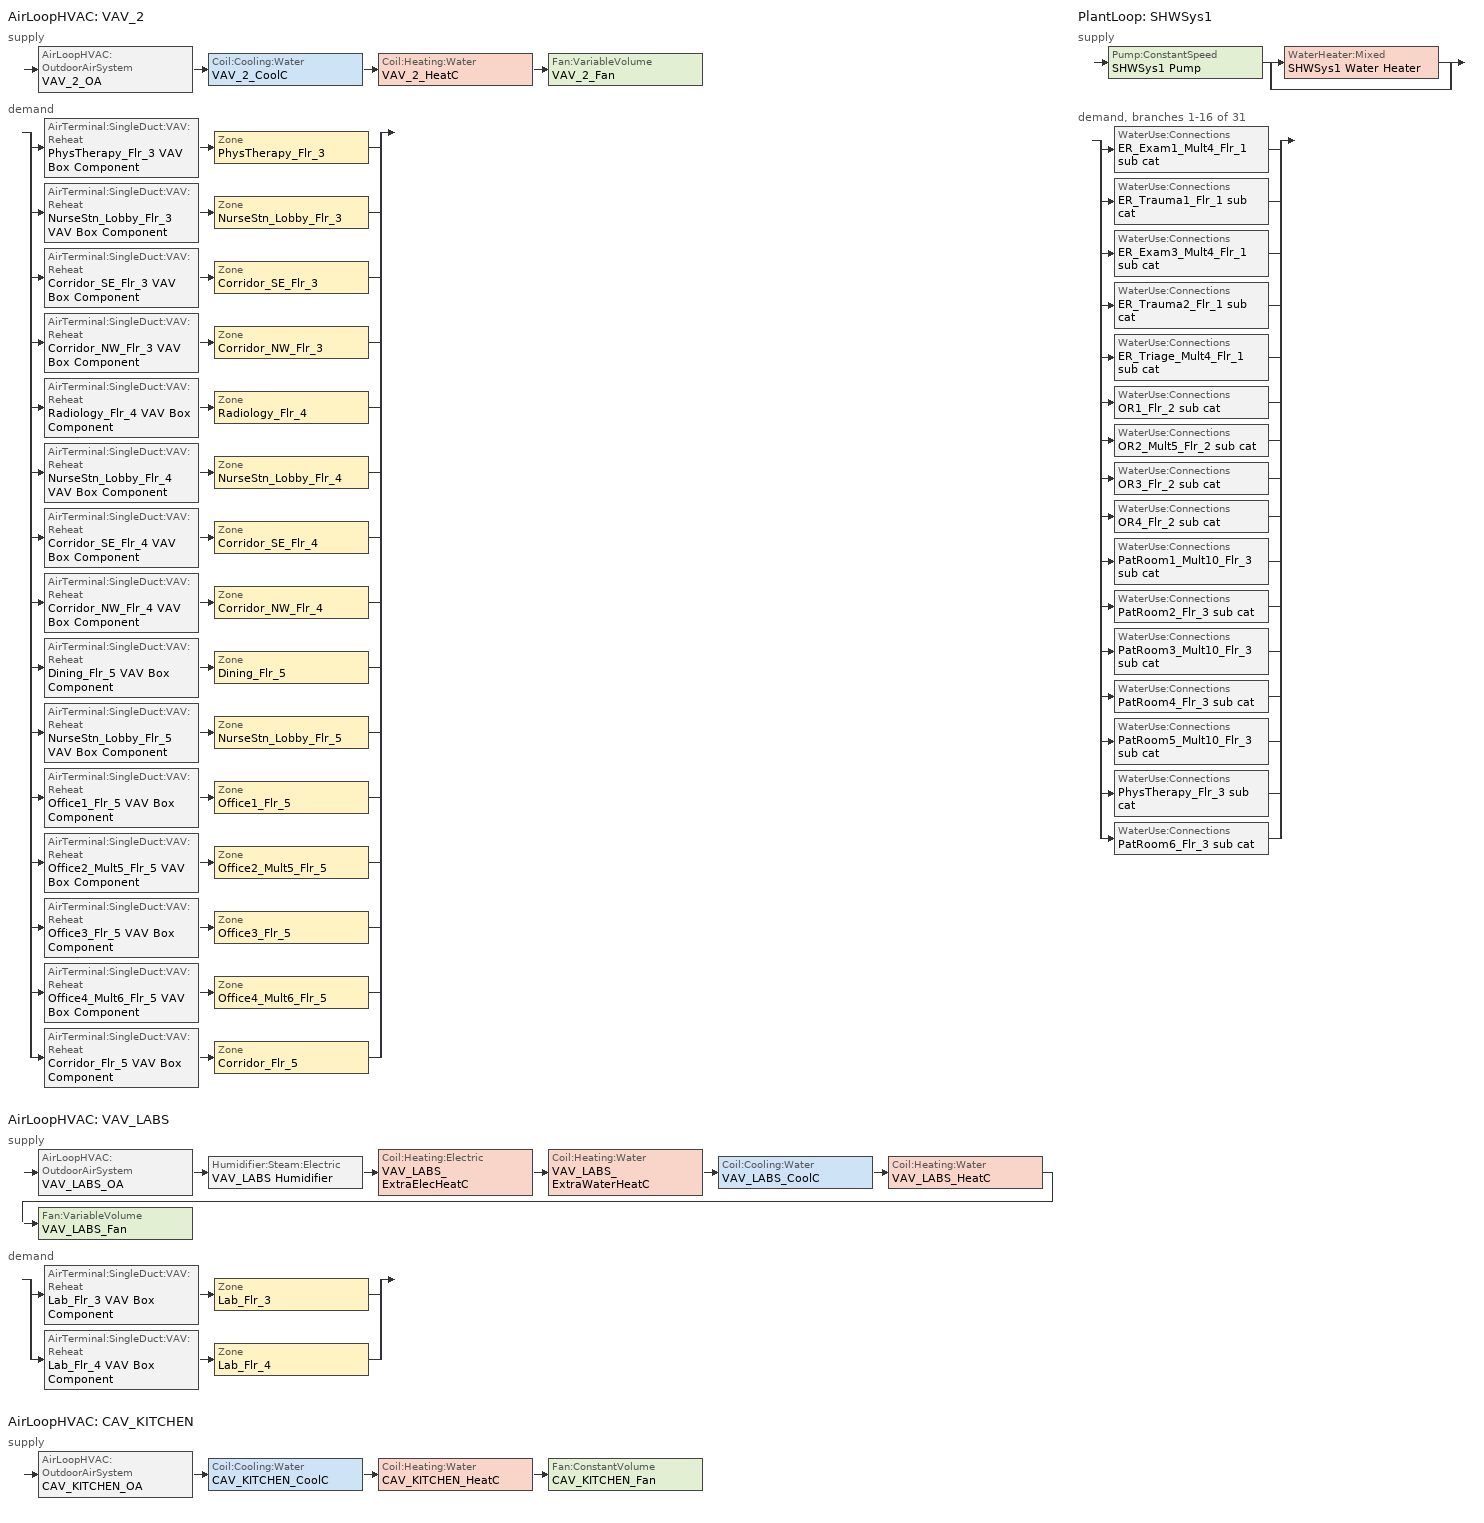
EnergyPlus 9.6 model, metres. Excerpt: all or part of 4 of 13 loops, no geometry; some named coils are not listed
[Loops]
AirLoopHVAC 'VAV_2'
 supply: AirLoopHVAC:OutdoorAirSystem 'VAV_2_OA' > Coil:Cooling:Water 'VAV_2_CoolC' > Coil:Heating:Water 'VAV_2_HeatC' > Fan:VariableVolume 'VAV_2_Fan'
 demand: split
  | AirTerminal:SingleDuct:VAV:Reheat 'PhysTherapy_Flr_3 VAV Box Component' > Zone 'PhysTherapy_Flr_3'
  | AirTerminal:SingleDuct:VAV:Reheat 'NurseStn_Lobby_Flr_3 VAV Box Component' > Zone 'NurseStn_Lobby_Flr_3'
  | AirTerminal:SingleDuct:VAV:Reheat 'Corridor_SE_Flr_3 VAV Box Component' > Zone 'Corridor_SE_Flr_3'
  | AirTerminal:SingleDuct:VAV:Reheat 'Corridor_NW_Flr_3 VAV Box Component' > Zone 'Corridor_NW_Flr_3'
  | AirTerminal:SingleDuct:VAV:Reheat 'Radiology_Flr_4 VAV Box Component' > Zone 'Radiology_Flr_4'
  | AirTerminal:SingleDuct:VAV:Reheat 'NurseStn_Lobby_Flr_4 VAV Box Component' > Zone 'NurseStn_Lobby_Flr_4'
  | AirTerminal:SingleDuct:VAV:Reheat 'Corridor_SE_Flr_4 VAV Box Component' > Zone 'Corridor_SE_Flr_4'
  | AirTerminal:SingleDuct:VAV:Reheat 'Corridor_NW_Flr_4 VAV Box Component' > Zone 'Corridor_NW_Flr_4'
  | AirTerminal:SingleDuct:VAV:Reheat 'Dining_Flr_5 VAV Box Component' > Zone 'Dining_Flr_5'
  | AirTerminal:SingleDuct:VAV:Reheat 'NurseStn_Lobby_Flr_5 VAV Box Component' > Zone 'NurseStn_Lobby_Flr_5'
  | AirTerminal:SingleDuct:VAV:Reheat 'Office1_Flr_5 VAV Box Component' > Zone 'Office1_Flr_5'
  | AirTerminal:SingleDuct:VAV:Reheat 'Office2_Mult5_Flr_5 VAV Box Component' > Zone 'Office2_Mult5_Flr_5'
  | AirTerminal:SingleDuct:VAV:Reheat 'Office3_Flr_5 VAV Box Component' > Zone 'Office3_Flr_5'
  | AirTerminal:SingleDuct:VAV:Reheat 'Office4_Mult6_Flr_5 VAV Box Component' > Zone 'Office4_Mult6_Flr_5'
  | AirTerminal:SingleDuct:VAV:Reheat 'Corridor_Flr_5 VAV Box Component' > Zone 'Corridor_Flr_5'
AirLoopHVAC 'VAV_LABS'
 supply: AirLoopHVAC:OutdoorAirSystem 'VAV_LABS_OA' > Humidifier:Steam:Electric 'VAV_LABS Humidifier' > Coil:Heating:Electric 'VAV_LABS_ExtraElecHeatC' > Coil:Heating:Water 'VAV_LABS_ExtraWaterHeatC' > Coil:Cooling:Water 'VAV_LABS_CoolC' > Coil:Heating:Water 'VAV_LABS_HeatC' > Fan:VariableVolume 'VAV_LABS_Fan'
 demand: split
  | AirTerminal:SingleDuct:VAV:Reheat 'Lab_Flr_3 VAV Box Component' > Zone 'Lab_Flr_3'
  | AirTerminal:SingleDuct:VAV:Reheat 'Lab_Flr_4 VAV Box Component' > Zone 'Lab_Flr_4'
AirLoopHVAC 'CAV_KITCHEN'
 supply: AirLoopHVAC:OutdoorAirSystem 'CAV_KITCHEN_OA' > Coil:Cooling:Water 'CAV_KITCHEN_CoolC' > Coil:Heating:Water 'CAV_KITCHEN_HeatC' > Fan:ConstantVolume 'CAV_KITCHEN_Fan'
PlantLoop 'SHWSys1'
 supply: Pump:ConstantSpeed 'SHWSys1 Pump' > split
  | WaterHeater:Mixed 'SHWSys1 Water Heater'
  | bypass
 demand, branches 1-16 of 31: split
  | WaterUse:Connections 'ER_Exam1_Mult4_Flr_1 sub cat'
  | WaterUse:Connections 'ER_Trauma1_Flr_1 sub cat'
  | WaterUse:Connections 'ER_Exam3_Mult4_Flr_1 sub cat'
  | WaterUse:Connections 'ER_Trauma2_Flr_1 sub cat'
  | WaterUse:Connections 'ER_Triage_Mult4_Flr_1 sub cat'
  | WaterUse:Connections 'OR1_Flr_2 sub cat'
  | WaterUse:Connections 'OR2_Mult5_Flr_2 sub cat'
  | WaterUse:Connections 'OR3_Flr_2 sub cat'
  | WaterUse:Connections 'OR4_Flr_2 sub cat'
  | WaterUse:Connections 'PatRoom1_Mult10_Flr_3 sub cat'
  | WaterUse:Connections 'PatRoom2_Flr_3 sub cat'
  | WaterUse:Connections 'PatRoom3_Mult10_Flr_3 sub cat'
  | WaterUse:Connections 'PatRoom4_Flr_3 sub cat'
  | WaterUse:Connections 'PatRoom5_Mult10_Flr_3 sub cat'
  | WaterUse:Connections 'PhysTherapy_Flr_3 sub cat'
  | WaterUse:Connections 'PatRoom6_Flr_3 sub cat'
[Sizing:Zone] Zone Cooling Design Supply Air Temperature Input Method=SupplyAirTemperature; Zone Cooling Design Supply Air Temperature {C}=12.8; Zone Heating Design Supply Air Temperature Input Method=SupplyAirTemperature; Zone Heating Design Supply Air Temperature {C}=40; Zone Cooling Design Supply Air Humidity Ratio {kgWater/kgDryAir}=0.007; Zone Heating Design Supply Air Humidity Ratio {kgWater/kgDryAir}=0.008; Cooling Design Air Flow Method=DesignDay; Cooling Design Air Flow Rate {m3/s}=0; Cooling Minimum Air Flow {m3/s}=0; Cooling Minimum Air Flow Fraction=0; Heating Design Air Flow Method=DesignDay; Heating Design Air Flow Rate {m3/s}=0; Account for Dedicated Outdoor Air System=No; Dedicated Outdoor Air System Control Strategy=NeutralSupplyAir; Dedicated Outdoor Air Low Setpoint Temperature for Design {C}=autosize; Dedicated Outdoor Air High Setpoint Temperature for Design {C}=autosize
Name | Design Specification Outdoor Air Object | Design Specification Zone Air Distribution Object
PhysTherapy_Flr_3 | SZ DSOA PhysTherapy_Flr_3 | VAV_Zone_AirDistribution
NurseStn_Lobby_Flr_3 | SZ DSOA NurseStn_Lobby_Flr_3 | VAV_Zone_AirDistribution
Lab_Flr_3 | SZ DSOA Lab_Flr_3
Corridor_SE_Flr_3 | SZ DSOA Corridor_SE_Flr_3 | VAV_Zone_AirDistribution
Corridor_NW_Flr_3 | SZ DSOA Corridor_NW_Flr_3 | VAV_Zone_AirDistribution
Radiology_Flr_4 | SZ DSOA Radiology_Flr_4 | VAV_Zone_AirDistribution
NurseStn_Lobby_Flr_4 | SZ DSOA NurseStn_Lobby_Flr_4 | VAV_Zone_AirDistribution
Lab_Flr_4 | SZ DSOA Lab_Flr_4
Corridor_SE_Flr_4 | SZ DSOA Corridor_SE_Flr_4 | VAV_Zone_AirDistribution
Corridor_NW_Flr_4 | SZ DSOA Corridor_NW_Flr_4 | VAV_Zone_AirDistribution
Dining_Flr_5 | SZ DSOA Dining_Flr_5 | VAV_Zone_AirDistribution
NurseStn_Lobby_Flr_5 | SZ DSOA NurseStn_Lobby_Flr_5 | VAV_Zone_AirDistribution
Office1_Flr_5 | SZ DSOA Office1_Flr_5 | VAV_Zone_AirDistribution
Office2_Mult5_Flr_5 | SZ DSOA Office2_Mult5_Flr_5 | VAV_Zone_AirDistribution
Office3_Flr_5 | SZ DSOA Office3_Flr_5 | VAV_Zone_AirDistribution
Office4_Mult6_Flr_5 | SZ DSOA Office4_Mult6_Flr_5 | VAV_Zone_AirDistribution
Corridor_Flr_5 | SZ DSOA Corridor_Flr_5 | VAV_Zone_AirDistribution
[DesignSpecification:OutdoorAir]
Name | Outdoor Air Method | Outdoor Air Flow per Zone Floor Area {m3/s-m2} | Outdoor Air Flow per Zone {m3/s} | Outdoor Air Flow per Person {m3/s-person}
SZ DSOA PhysTherapy_Flr_3; SZ DSOA Radiology_Flr_4 | Flow/Area | 0.000380976 | 0
SZ DSOA NurseStn_Lobby_Flr_3; SZ DSOA NurseStn_Lobby_Flr_4; SZ DSOA NurseStn_Lobby_Flr_5 | Flow/Area | 0.000338645 | 0
SZ DSOA Lab_Flr_3; SZ DSOA Lab_Flr_4 | Flow/Area | 0.00116833 | 0
SZ DSOA Corridor_SE_Flr_3; SZ DSOA Corridor_NW_Flr_3; SZ DSOA Corridor_SE_Flr_4; SZ DSOA Corridor_NW_Flr_4; SZ DSOA Corridor_Flr_5 | Flow/Area | 0.000304781 | 0
SZ DSOA Dining_Flr_5 | Flow/Area | 0.00129532 | 0
SZ DSOA Office1_Flr_5; SZ DSOA Office2_Mult5_Flr_5; SZ DSOA Office3_Flr_5; SZ DSOA Office4_Mult6_Flr_5 | Flow/Area | 0.00048257 | 0
CM DSOA Phystherapy_Flr_3; CM DSOA Radiology_Flr_4 | Sum | 0.000380976 |  | 1e-08
CM DSOA Nursestn_Lobby_Flr_3; CM DSOA Nursestn_Lobby_Flr_4; CM DSOA Nursestn_Lobby_Flr_5 | Sum | 0.000338645 |  | 1e-08
CM DSOA Corridor_Se_Flr_3; CM DSOA Corridor_Nw_Flr_3; CM DSOA Corridor_Se_Flr_4; CM DSOA Corridor_Nw_Flr_4; CM DSOA Corridor_Flr_5 | Sum | 0.000304781 |  | 1e-08
CM DSOA Dining_Flr_5 | Sum | 0.00129532 |  | 1e-08
CM DSOA Office1_Flr_5; CM DSOA Office2_Mult5_Flr_5; CM DSOA Office3_Flr_5; CM DSOA Office4_Mult6_Flr_5 | Sum | 0.00048257 |  | 1e-08
[DesignSpecification:ZoneAirDistribution] Zone Air Distribution Effectiveness in Cooling Mode=1; Zone Air Distribution Effectiveness in Heating Mode=1
Name | Minimum Zone Ventilation Efficiency
VAV_Zone_AirDistribution | 0.6
CM DSZAD Phystherapy_Flr_3; CM DSZAD Nursestn_Lobby_Flr_3; CM DSZAD Corridor_Se_Flr_3; CM DSZAD Corridor_Nw_Flr_3; CM DSZAD Radiology_Flr_4; CM DSZAD Nursestn_Lobby_Flr_4; CM DSZAD Corridor_Se_Flr_4; CM DSZAD Corridor_Nw_Flr_4; CM DSZAD Dining_Flr_5; CM DSZAD Nursestn_Lobby_Flr_5; CM DSZAD Office1_Flr_5; CM DSZAD Office2_Mult5_Flr_5; CM DSZAD Office3_Flr_5; CM DSZAD Office4_Mult6_Flr_5; CM DSZAD Corridor_Flr_5
[Sizing:System] Type of Load to Size On=Sensible; Preheat Design Temperature {C}=7; Preheat Design Humidity Ratio {kgWater/kgDryAir}=0.008; Precool Design Temperature {C}=12.8; Precool Design Humidity Ratio {kgWater/kgDryAir}=0.008; Central Cooling Design Supply Air Temperature {C}=12.8; Central Heating Design Supply Air Temperature {C}=12.8; 100% Outdoor Air in Cooling=No; 100% Outdoor Air in Heating=No; Central Cooling Design Supply Air Humidity Ratio {kgWater/kgDryAir}=0.007; Central Heating Design Supply Air Humidity Ratio {kgWater/kgDryAir}=0.008; Cooling Supply Air Flow Rate Method=DesignDay; Cooling Supply Air Flow Rate {m3/s}=0; Heating Supply Air Flow Rate Method=DesignDay; Heating Supply Air Flow Rate {m3/s}=0; System Outdoor Air Method=ZoneSum
Name | Design Outdoor Air Flow Rate {m3/s} | Central Heating Maximum System Air Flow Ratio | Type of Zone Sum to Use
VAV_2 | 5.59925 | 0.3 | Coincident
VAV_LABS; CAV_KITCHEN | AUTOSIZE | 1 | NonCoincident
[Sizing:Plant]
SHWSys1: Loop Type=Heating; Design Loop Exit Temperature {C}=60; Loop Design Temperature Difference {deltaC}=5
[PlantLoop]
SHWSys1: Fluid Type=WATER; Plant Equipment Operation Scheme=SHWSys1 Loop Operation Scheme List; Maximum Loop Temperature {C}=60; Minimum Loop Temperature {C}=10; Maximum Loop Flow Rate {m3/s}=AUTOSIZE; Minimum Loop Flow Rate {m3/s}=0; Plant Loop Volume {m3}=AUTOSIZE; Load Distribution Scheme=Optimal
[PlantEquipmentOperationSchemes]
SHWSys1 Loop Operation Scheme List: Control Scheme 1=SHWSys1 Operation Scheme; Control Scheme 1 Schedule=PlantOnSched
[PlantEquipmentOperation:HeatingLoad]
SHWSys1 Operation Scheme: Load Range 1 Lower Limit {W}=0; Load Range 1 Upper Limit {W}=1000000000000000; Range 1 Equipment List=SHWSys1 Equipment List
[PlantEquipmentList]
SHWSys1 Equipment List: SHWSys1 Water Heater
[AirLoopHVAC] Design Supply Air Flow Rate {m3/s}=AUTOSIZE
VAV_2; VAV_LABS; CAV_KITCHEN
[SetpointManager:Scheduled]
SHWSys1 Loop Setpoint Manager: Control Variable=Temperature; Schedule=SHWSys1-Loop-Temp-Schedule; Setpoint Node or NodeList=SHWSys1 Supply Outlet Node
[SetpointManager:SingleZone:Heating]
CAV_KITCHEN SAT setpoint - Htg: Control Variable=Temperature; Minimum Supply Air Temperature {C}=12.8; Maximum Supply Air Temperature {C}=40; Control Zone=Kitchen_Flr_5; Setpoint Node or NodeList=Kitchen_Flr_5 Inlet Nodes
[SetpointManager:MixedAir] Control Variable=Temperature
Name | Setpoint Node or NodeList
CAV_KITCHEN SAT setpoint - Coil Htg | CAV_KITCHEN_HeatC-CAV_KITCHEN_FanNode
CAV_KITCHEN SAT setpoint - Coil Clg | CAV_KITCHEN_CoolC-CAV_KITCHEN_HeatCNode
VAV_LABS_ExtraElecHeatC Air Temp Manager | VAV_LABS ExtraElecHeatC-VAV_LABS_ExtraWaterHeatCNode
VAV_LABS_ExtraWaterHeatC Air Temp Manager | VAV_LABS ExtraWaterHeatC-VAV_LABS_CoolCNode
VAV_2_CoolC SAT Manager | VAV_2_CoolC-VAV_2_HeatCNode
VAV_2_HeatC SAT Manager | VAV_2_HeatC-VAV_2_FanNode
VAV_2_OAMixed Air Temp Manager | VAV_2_OA-VAV_2_CoolCNode
VAV_LABS_CoolC SAT Manager | VAV_LABS_CoolC-VAV_LABS_HeatCNode
VAV_LABS_OAMixed Air Temp Manager | VAV_LABS_OA-VAV_LABS HumidifierNode
CAV_KITCHEN_OAMixed Air Temp Manager | CAV_KITCHEN_OA-CAV_KITCHEN_CoolCNode
[SetpointManager:SingleZone:Cooling]
CAV_KITCHEN SAT setpoint - Clg: Control Variable=Temperature; Minimum Supply Air Temperature {C}=12.8; Maximum Supply Air Temperature {C}=40; Control Zone=Kitchen_Flr_5; Setpoint Node or NodeList=CAV_KITCHEN Supply Equipment Outlet Node
[SetpointManager:OutdoorAirReset]
VAV_2 Supply Air Temperature Manager: Control Variable=Temperature; Setpoint at Outdoor Low Temperature {C}=15.6; Outdoor Low Temperature {C}=10; Setpoint at Outdoor High Temperature {C}=12.8; Outdoor High Temperature {C}=21.1; Setpoint Node or NodeList=VAV_2 Supply Equipment Outlet Node
[SetpointManager:MultiZone:Humidity:Minimum]
VAV_LABS Humidifier HUMRAT setpoint: HVAC Air Loop=VAV_LABS; Setpoint Node or NodeList=VAV_LABS Humidifier-VAV_LABS_ExtraElecHeatCNode
[SetpointManager:MultiZone:Humidity:Maximum]
VAV_LABS_CoolC HUMRAT setpoint: HVAC Air Loop=VAV_LABS; Setpoint Node or NodeList=VAV_LABS_CoolC-VAV_LABS_HeatCNode
[Controller:WaterCoil] Actuator Variable=Flow; Maximum Actuated Flow {m3/s}=AUTOSIZE; Minimum Actuated Flow {m3/s}=0
Name | Control Variable | Action | Controller Convergence Tolerance {deltaC}
VAV_LABS_ExtraWaterHeatC_Controller; VAV_2_HeatC_Controller; VAV_LABS_HeatC_Controller; CAV_KITCHEN_HeatC_Controller | Temperature | Normal | 0.0001
VAV_2_CoolC_Controller; CAV_KITCHEN_CoolC_Controller | Temperature | Reverse
VAV_LABS_CoolC_Controller | TemperatureAndHumidityRatio | Reverse
[Controller:OutdoorAir] Maximum Outdoor Air Flow Rate {m3/s}=AUTOSIZE; Economizer Control Action Type=ModulateFlow; Lockout Type=LockoutWithHeating; Minimum Limit Type=FixedMinimum
Name | Minimum Outdoor Air Flow Rate {m3/s} | Economizer Control Type | Minimum Outdoor Air Schedule | Minimum Fraction of Outdoor Air Schedule | Mechanical Ventilation Controller
VAV_2_OA_Controller | 0 | DifferentialDryBulb | MinOA_Sched | BLDG_OA_FRAC_SCH | VAV_2_DCV
VAV_LABS_OA_Controller | AUTOSIZE | NoEconomizer | MinOA_Sched | VAV_LABS_OAminOAFracSchedule
CAV_KITCHEN_OA_Controller | AUTOSIZE | DifferentialDryBulb | Kitchen_Exhaust_SCH
[Zone equipment]
PhysTherapy_Flr_3: PhysTherapy_Flr_3 VAV Box Component
NurseStn_Lobby_Flr_3: NurseStn_Lobby_Flr_3 VAV Box Component
Lab_Flr_3: Lab_Flr_3 VAV Box Component
Corridor_SE_Flr_3: Corridor_SE_Flr_3 VAV Box Component
Corridor_NW_Flr_3: Corridor_NW_Flr_3 VAV Box Component
Radiology_Flr_4: Radiology_Flr_4 VAV Box Component
NurseStn_Lobby_Flr_4: NurseStn_Lobby_Flr_4 VAV Box Component
Lab_Flr_4: Lab_Flr_4 VAV Box Component
Corridor_SE_Flr_4: Corridor_SE_Flr_4 VAV Box Component
Corridor_NW_Flr_4: Corridor_NW_Flr_4 VAV Box Component
Dining_Flr_5: Dining_Flr_5 Dummy Exhaust Fan, Dining_Flr_5 VAV Box Component
NurseStn_Lobby_Flr_5: NurseStn_Lobby_Flr_5 Dummy Exhaust Fan, NurseStn_Lobby_Flr_5 VAV Box Component
Kitchen_Flr_5: Kitchen_Flr_5 Exhaust Fan, Kitchen_Flr_5 CAV Box
Office1_Flr_5: Office1_Flr_5 Dummy Exhaust Fan, Office1_Flr_5 VAV Box Component
Office2_Mult5_Flr_5: Office2_Mult5_Flr_5 Dummy Exhaust Fan, Office2_Mult5_Flr_5 VAV Box Component
Office3_Flr_5: Office3_Flr_5 Dummy Exhaust Fan, Office3_Flr_5 VAV Box Component
Office4_Mult6_Flr_5: Office4_Mult6_Flr_5 Dummy Exhaust Fan, Office4_Mult6_Flr_5 VAV Box Component
Corridor_Flr_5: Corridor_Flr_5 Dummy Exhaust Fan, Corridor_Flr_5 VAV Box Component
[AirTerminal:SingleDuct:ConstantVolume:NoReheat]
Kitchen_Flr_5 CAV Box: Availability Schedule=ALWAYS_ON; Maximum Air Flow Rate {m3/s}=AUTOSIZE
[AirTerminal:SingleDuct:VAV:Reheat] Availability Schedule=ALWAYS_ON; Maximum Air Flow Rate {m3/s}=AUTOSIZE; Zone Minimum Air Flow Input Method=Constant; Maximum Hot Water or Steam Flow Rate {m3/s}=AUTOSIZE; Minimum Hot Water or Steam Flow Rate {m3/s}=0; Convergence Tolerance=0.001; Damper Heating Action=ReverseWithLimits; Maximum Flow Fraction During Reheat=0.5; Maximum Reheat Air Temperature {C}=40
Name | Constant Minimum Air Flow Fraction | Reheat Coil
Lab_Flr_3 VAV Box Component | 1 | Lab_Flr_3 VAV Box Reheat Coil
Lab_Flr_4 VAV Box Component | 1 | Lab_Flr_4 VAV Box Reheat Coil
PhysTherapy_Flr_3 VAV Box Component | 0.271 | PhysTherapy_Flr_3 VAV Box Reheat Coil
NurseStn_Lobby_Flr_3 VAV Box Component | 0.302 | NurseStn_Lobby_Flr_3 VAV Box Reheat Coil
Corridor_SE_Flr_3 VAV Box Component | 0.483 | Corridor_SE_Flr_3 VAV Box Reheat Coil
Corridor_NW_Flr_3 VAV Box Component | 0.477 | Corridor_NW_Flr_3 VAV Box Reheat Coil
Radiology_Flr_4 VAV Box Component | 0.2 | Radiology_Flr_4 VAV Box Reheat Coil
NurseStn_Lobby_Flr_4 VAV Box Component | 0.28 | NurseStn_Lobby_Flr_4 VAV Box Reheat Coil
Corridor_SE_Flr_4 VAV Box Component | 0.432 | Corridor_SE_Flr_4 VAV Box Reheat Coil
Corridor_NW_Flr_4 VAV Box Component | 0.431 | Corridor_NW_Flr_4 VAV Box Reheat Coil
Dining_Flr_5 VAV Box Component | 0.655 | Dining_Flr_5 VAV Box Reheat Coil
NurseStn_Lobby_Flr_5 VAV Box Component | 0.222 | NurseStn_Lobby_Flr_5 VAV Box Reheat Coil
Office1_Flr_5 VAV Box Component | 0.2 | Office1_Flr_5 VAV Box Reheat Coil
Office2_Mult5_Flr_5 VAV Box Component | 0.273 | Office2_Mult5_Flr_5 VAV Box Reheat Coil
Office3_Flr_5 VAV Box Component | 0.2 | Office3_Flr_5 VAV Box Reheat Coil
Office4_Mult6_Flr_5 VAV Box Component | 0.2 | Office4_Mult6_Flr_5 VAV Box Reheat Coil
Corridor_Flr_5 VAV Box Component | 0.294 | Corridor_Flr_5 VAV Box Reheat Coil
[ZoneControl:Thermostat] Control Type Schedule=Dual Zone Control Type Sched
Name | Zone or ZoneList | Control 1
PhysTherapy_Flr_3 Thermostat | PhysTherapy_Flr_3 | PhysTherapy_Flr_3 DualSPSched
NurseStn_Lobby_Flr_3 Thermostat | NurseStn_Lobby_Flr_3 | NurseStn_Lobby_Flr_3 DualSPSched
Lab_Flr_3 Thermostat | Lab_Flr_3 | Lab_Flr_3 DualSPSched
Corridor_SE_Flr_3 Thermostat | Corridor_SE_Flr_3 | Corridor_SE_Flr_3 DualSPSched
Corridor_NW_Flr_3 Thermostat | Corridor_NW_Flr_3 | Corridor_NW_Flr_3 DualSPSched
Radiology_Flr_4 Thermostat | Radiology_Flr_4 | Radiology_Flr_4 DualSPSched
NurseStn_Lobby_Flr_4 Thermostat | NurseStn_Lobby_Flr_4 | NurseStn_Lobby_Flr_4 DualSPSched
Lab_Flr_4 Thermostat | Lab_Flr_4 | Lab_Flr_4 DualSPSched
Corridor_SE_Flr_4 Thermostat | Corridor_SE_Flr_4 | Corridor_SE_Flr_4 DualSPSched
Corridor_NW_Flr_4 Thermostat | Corridor_NW_Flr_4 | Corridor_NW_Flr_4 DualSPSched
Dining_Flr_5 Thermostat | Dining_Flr_5 | Dining_Flr_5 DualSPSched
NurseStn_Lobby_Flr_5 Thermostat | NurseStn_Lobby_Flr_5 | NurseStn_Lobby_Flr_5 DualSPSched
Office1_Flr_5 Thermostat | Office1_Flr_5 | Office1_Flr_5 DualSPSched
Office2_Mult5_Flr_5 Thermostat | Office2_Mult5_Flr_5 | Office2_Mult5_Flr_5 DualSPSched
Office3_Flr_5 Thermostat | Office3_Flr_5 | Office3_Flr_5 DualSPSched
Office4_Mult6_Flr_5 Thermostat | Office4_Mult6_Flr_5 | Office4_Mult6_Flr_5 DualSPSched
Corridor_Flr_5 Thermostat | Corridor_Flr_5 | Corridor_Flr_5 DualSPSched
[ThermostatSetpoint:DualSetpoint] Heating Setpoint Temperature Schedule=HtgSetP_Sch; Cooling Setpoint Temperature Schedule=ClgSetP_Sch
PhysTherapy_Flr_3 DualSPSched; NurseStn_Lobby_Flr_3 DualSPSched; Lab_Flr_3 DualSPSched; Corridor_SE_Flr_3 DualSPSched; Corridor_NW_Flr_3 DualSPSched; Radiology_Flr_4 DualSPSched; NurseStn_Lobby_Flr_4 DualSPSched; Lab_Flr_4 DualSPSched; Corridor_SE_Flr_4 DualSPSched; Corridor_NW_Flr_4 DualSPSched; Dining_Flr_5 DualSPSched; NurseStn_Lobby_Flr_5 DualSPSched; Office1_Flr_5 DualSPSched; Office2_Mult5_Flr_5 DualSPSched; Office3_Flr_5 DualSPSched; Office4_Mult6_Flr_5 DualSPSched; Corridor_Flr_5 DualSPSched
[WaterHeater:Mixed]
SHWSys1 Water Heater: Tank Volume {m3}=2.271247; Setpoint Temperature Schedule=SHWSys1 Water Heater Setpoint Temperature Schedule; Deadband Temperature Difference {deltaC}=2; Maximum Temperature Limit {C}=82.2222; Heater Control Type=Cycle; Heater Maximum Capacity {W}=175843; Heater Fuel Type=NATURALGAS; Heater Thermal Efficiency=0.802765; Off Cycle Parasitic Fuel Consumption Rate {W}=17147.66; Off Cycle Parasitic Fuel Type=NATURALGAS; Off Cycle Parasitic Heat Fraction to Tank=0.8; On Cycle Parasitic Fuel Consumption Rate {W}=17147.66; On Cycle Parasitic Fuel Type=NATURALGAS; Ambient Temperature Indicator=zone; Ambient Temperature Zone=BASEMENT; Off Cycle Loss Coefficient to Ambient Temperature {W/K}=15.601; On Cycle Loss Coefficient to Ambient Temperature {W/K}=15.601; Use Side Effectiveness=1; Source Side Effectiveness=1; Use Side Design Flow Rate {m3/s}=AUTOSIZE; Source Side Design Flow Rate {m3/s}=AUTOSIZE; Indirect Water Heating Recovery Time {hr}=1.5
[Pump:ConstantSpeed]
SHWSys1 Pump: Design Flow Rate {m3/s}=autosize; Design Pump Head {Pa}=29891; Design Power Consumption {W}=AUTOSIZE; Motor Efficiency=0.3; Fraction of Motor Inefficiencies to Fluid Stream=0; Pump Control Type=Intermittent
[Coil:Cooling:Water] Availability Schedule=ALWAYS_ON; Design Water Flow Rate {m3/s}=AUTOSIZE; Design Air Flow Rate {m3/s}=AUTOSIZE; Design Inlet Water Temperature {C}=AUTOSIZE; Design Inlet Air Temperature {C}=AUTOSIZE; Design Outlet Air Temperature {C}=AUTOSIZE; Design Inlet Air Humidity Ratio {kgWater/kgDryAir}=AUTOSIZE; Design Outlet Air Humidity Ratio {kgWater/kgDryAir}=AUTOSIZE; Type of Analysis=SimpleAnalysis; Heat Exchanger Configuration=CrossFlow
VAV_2_CoolC; VAV_LABS_CoolC; CAV_KITCHEN_CoolC
[Coil:Heating:Water] Rated Inlet Water Temperature {C}=82; Rated Outlet Water Temperature {C}=71
Name | Availability Schedule | Performance Input Method | Rated Capacity {W} | Rated Inlet Air Temperature {C} | Rated Outlet Air Temperature {C} | Rated Ratio for Air and Water Convection | U-Factor Times Area Value {W/K} | Maximum Water Flow Rate {m3/s}
VAV_LABS_ExtraWaterHeatC | LABS_ExtraWaterHeatC_Sch | NominalCapacity | autosize | 16.6 | 32.2 | 0.5
VAV_2_HeatC; VAV_LABS_HeatC; CAV_KITCHEN_HeatC | ALWAYS_ON | UFactorTimesAreaAndDesignWaterFlowRate | AUTOSIZE | 12.8 | 40 |  | AUTOSIZE | AUTOSIZE
[Coil:Heating:Electric]
VAV_LABS_ExtraElecHeatC: Availability Schedule=LABS_ExtraElecHeatC_Sch; Efficiency=1; Nominal Capacity {W}=10000000
[Humidifier:Steam:Electric]
VAV_LABS Humidifier: Availability Schedule=ALWAYS_ON; Rated Capacity {m3/s}=3.72E-5; Rated Power {W}=100000; Rated Fan Power {W}=0; Standby Power {W}=0
[Fan:VariableVolume] Availability Schedule=HVACOperationSchd; Pressure Rise {Pa}=1389.42; Maximum Flow Rate {m3/s}=AUTOSIZE; Fan Power Minimum Flow Rate Input Method=Fraction; Fan Power Minimum Flow Fraction=0.25; Motor In Airstream Fraction=1; Fan Power Coefficient 1=0.0408; Fan Power Coefficient 2=0.088; Fan Power Coefficient 3=-0.0729; Fan Power Coefficient 4=0.9437; Fan Power Coefficient 5=0
Name | Fan Total Efficiency | Motor Efficiency
VAV_2_Fan | 0.6201 | 0.954
VAV_LABS_Fan | 0.59605 | 0.917
[Fan:ConstantVolume]
CAV_KITCHEN_Fan: Availability Schedule=HVACOperationSchd; Fan Total Efficiency=0.61425; Pressure Rise {Pa}=1018.41; Maximum Flow Rate {m3/s}=AUTOSIZE; Motor Efficiency=0.945; Motor In Airstream Fraction=1
[Fan:ZoneExhaust] Availability Schedule=Kitchen_Exhaust_SCH; Fan Total Efficiency=1; Pressure Rise {Pa}=0
Name | Maximum Flow Rate {m3/s}
Dining_Flr_5 Dummy Exhaust Fan | 0.902364
NurseStn_Lobby_Flr_5 Dummy Exhaust Fan | 0.352073
Office1_Flr_5 Dummy Exhaust Fan; Office2_Mult5_Flr_5 Dummy Exhaust Fan; Office3_Flr_5 Dummy Exhaust Fan | 0.0335083
Office4_Mult6_Flr_5 Dummy Exhaust Fan | 0.00660726
Corridor_Flr_5 Dummy Exhaust Fan | 0.152911
[WaterUse:Equipment]
Name | Peak Flow Rate {m3/s} | Flow Rate Fraction Schedule | Target Temperature Schedule | Hot Water Supply Temperature Schedule | Zone | Sensible Fraction Schedule | Latent Fraction Schedule
ER_Exam1_Mult4_Flr_1 sub cat | 1.05556e-06 | BLDG_SWH_EXTD_SCH | ER_Exam1_Mult4_Flr_1 sub cat Temp Sched | ER_Exam1_Mult4_Flr_1 sub catHot Supply Temp Sched | ER_Exam1_Mult4_Flr_1 | ER_Exam1_Mult4_Flr_1 sub cat Sensible fract sched | ER_Exam1_Mult4_Flr_1 sub cat Latent fract sched
ER_Trauma1_Flr_1 sub cat | 1.05556e-06 | BLDG_SWH_EXTD_SCH | ER_Trauma1_Flr_1 sub cat Temp Sched | ER_Trauma1_Flr_1 sub catHot Supply Temp Sched | ER_Trauma1_Flr_1 | ER_Trauma1_Flr_1 sub cat Sensible fract sched | ER_Trauma1_Flr_1 sub cat Latent fract sched
ER_Exam3_Mult4_Flr_1 sub cat | 1.05556e-06 | BLDG_SWH_EXTD_SCH | ER_Exam3_Mult4_Flr_1 sub cat Temp Sched | ER_Exam3_Mult4_Flr_1 sub catHot Supply Temp Sched | ER_Exam3_Mult4_Flr_1 | ER_Exam3_Mult4_Flr_1 sub cat Sensible fract sched | ER_Exam3_Mult4_Flr_1 sub cat Latent fract sched
ER_Trauma2_Flr_1 sub cat | 1.05556e-06 | BLDG_SWH_EXTD_SCH | ER_Trauma2_Flr_1 sub cat Temp Sched | ER_Trauma2_Flr_1 sub catHot Supply Temp Sched | ER_Trauma2_Flr_1 | ER_Trauma2_Flr_1 sub cat Sensible fract sched | ER_Trauma2_Flr_1 sub cat Latent fract sched
ER_Triage_Mult4_Flr_1 sub cat | 1.05556e-06 | BLDG_SWH_EXTD_SCH | ER_Triage_Mult4_Flr_1 sub cat Temp Sched | ER_Triage_Mult4_Flr_1 sub catHot Supply Temp Sched | ER_Triage_Mult4_Flr_1 | ER_Triage_Mult4_Flr_1 sub cat Sensible fract sched | ER_Triage_Mult4_Flr_1 sub cat Latent fract sched
OR1_Flr_2 sub cat | 2.11111e-06 | BLDG_SWH_SCH | OR1_Flr_2 sub cat Temp Sched | OR1_Flr_2 sub catHot Supply Temp Sched | OR1_Flr_2 | OR1_Flr_2 sub cat Sensible fract sched | OR1_Flr_2 sub cat Latent fract sched
OR2_Mult5_Flr_2 sub cat | 2.11111e-06 | BLDG_SWH_SCH | OR2_Mult5_Flr_2 sub cat Temp Sched | OR2_Mult5_Flr_2 sub catHot Supply Temp Sched | OR2_Mult5_Flr_2 | OR2_Mult5_Flr_2 sub cat Sensible fract sched | OR2_Mult5_Flr_2 sub cat Latent fract sched
OR3_Flr_2 sub cat | 2.11111e-06 | BLDG_SWH_SCH | OR3_Flr_2 sub cat Temp Sched | OR3_Flr_2 sub catHot Supply Temp Sched | OR3_Flr_2 | OR3_Flr_2 sub cat Sensible fract sched | OR3_Flr_2 sub cat Latent fract sched
OR4_Flr_2 sub cat | 6.30556e-06 | BLDG_SWH_SCH | OR4_Flr_2 sub cat Temp Sched | OR4_Flr_2 sub catHot Supply Temp Sched | OR4_Flr_2 | OR4_Flr_2 sub cat Sensible fract sched | OR4_Flr_2 sub cat Latent fract sched
PatRoom1_Mult10_Flr_3 sub cat | 1.05556e-06 | BLDG_SWH_EXTD_SCH | PatRoom1_Mult10_Flr_3 sub cat Temp Sched | PatRoom1_Mult10_Flr_3 sub catHot Supply Temp Sched | PatRoom1_Mult10_Flr_3 | PatRoom1_Mult10_Flr_3 sub cat Sensible fract sched | PatRoom1_Mult10_Flr_3 sub cat Latent fract sched
PatRoom2_Flr_3 sub cat | 1.05556e-06 | BLDG_SWH_EXTD_SCH | PatRoom2_Flr_3 sub cat Temp Sched | PatRoom2_Flr_3 sub catHot Supply Temp Sched | PatRoom2_Flr_3 | PatRoom2_Flr_3 sub cat Sensible fract sched | PatRoom2_Flr_3 sub cat Latent fract sched
PatRoom3_Mult10_Flr_3 sub cat | 1.05556e-06 | BLDG_SWH_EXTD_SCH | PatRoom3_Mult10_Flr_3 sub cat Temp Sched | PatRoom3_Mult10_Flr_3 sub catHot Supply Temp Sched | PatRoom3_Mult10_Flr_3 | PatRoom3_Mult10_Flr_3 sub cat Sensible fract sched | PatRoom3_Mult10_Flr_3 sub cat Latent fract sched
PatRoom4_Flr_3 sub cat | 1.05556e-06 | BLDG_SWH_EXTD_SCH | PatRoom4_Flr_3 sub cat Temp Sched | PatRoom4_Flr_3 sub catHot Supply Temp Sched | PatRoom4_Flr_3 | PatRoom4_Flr_3 sub cat Sensible fract sched | PatRoom4_Flr_3 sub cat Latent fract sched
PatRoom5_Mult10_Flr_3 sub cat | 1.05556e-06 | BLDG_SWH_EXTD_SCH | PatRoom5_Mult10_Flr_3 sub cat Temp Sched | PatRoom5_Mult10_Flr_3 sub catHot Supply Temp Sched | PatRoom5_Mult10_Flr_3 | PatRoom5_Mult10_Flr_3 sub cat Sensible fract sched | PatRoom5_Mult10_Flr_3 sub cat Latent fract sched
PhysTherapy_Flr_3 sub cat | 1.05556e-06 | BLDG_SWH_SCH | PhysTherapy_Flr_3 sub cat Temp Sched | PhysTherapy_Flr_3 sub catHot Supply Temp Sched | PhysTherapy_Flr_3 | PhysTherapy_Flr_3 sub cat Sensible fract sched | PhysTherapy_Flr_3 sub cat Latent fract sched
PatRoom6_Flr_3 sub cat | 1.05556e-06 | BLDG_SWH_EXTD_SCH | PatRoom6_Flr_3 sub cat Temp Sched | PatRoom6_Flr_3 sub catHot Supply Temp Sched | PatRoom6_Flr_3 | PatRoom6_Flr_3 sub cat Sensible fract sched | PatRoom6_Flr_3 sub cat Latent fract sched
[WaterUse:Connections]
Name | Water Use Equipment 1
ER_Exam1_Mult4_Flr_1 sub cat | ER_Exam1_Mult4_Flr_1 sub cat
ER_Trauma1_Flr_1 sub cat | ER_Trauma1_Flr_1 sub cat
ER_Exam3_Mult4_Flr_1 sub cat | ER_Exam3_Mult4_Flr_1 sub cat
ER_Trauma2_Flr_1 sub cat | ER_Trauma2_Flr_1 sub cat
ER_Triage_Mult4_Flr_1 sub cat | ER_Triage_Mult4_Flr_1 sub cat
OR1_Flr_2 sub cat | OR1_Flr_2 sub cat
OR2_Mult5_Flr_2 sub cat | OR2_Mult5_Flr_2 sub cat
OR3_Flr_2 sub cat | OR3_Flr_2 sub cat
OR4_Flr_2 sub cat | OR4_Flr_2 sub cat
PatRoom1_Mult10_Flr_3 sub cat | PatRoom1_Mult10_Flr_3 sub cat
PatRoom2_Flr_3 sub cat | PatRoom2_Flr_3 sub cat
PatRoom3_Mult10_Flr_3 sub cat | PatRoom3_Mult10_Flr_3 sub cat
PatRoom4_Flr_3 sub cat | PatRoom4_Flr_3 sub cat
PatRoom5_Mult10_Flr_3 sub cat | PatRoom5_Mult10_Flr_3 sub cat
PhysTherapy_Flr_3 sub cat | PhysTherapy_Flr_3 sub cat
PatRoom6_Flr_3 sub cat | PatRoom6_Flr_3 sub cat
[EnergyManagementSystem:Sensor]
Name | Output:Variable or Output:Meter Index Key | Output:Variable or Output:Meter
LABS_Humidifier_Status | VAV_LABS Humidifier | Humidifier Water Volume Flow Rate
LABS_HeatC_Status | VAV_LABS_HeatC | Heating Coil Heating Rate
LABS_AfterHumidifier_Temp | VAV_LABS Humidifier-VAV_LABS_ExtraElecHeatCNode | System Node Temperature
LABS_AfterElecHeatC_Temp | VAV_LABS EXTRAELECHEATC-VAV_LABS_EXTRAWATERHEATCNODE | System Node Temperature
[EnergyManagementSystem:Actuator] Actuated Component Type=System Node Setpoint; Actuated Component Control Type=Temperature Setpoint
Name | Actuated Component Unique
LABS_ExtraElecHeatC_SP | VAV_LABS EXTRAELECHEATC-VAV_LABS_EXTRAWATERHEATCNODE
LABS_ExtraWaterHeatC_SP | VAV_LABS ExtraWaterHeatC-VAV_LABS_CoolCNode
[EnergyManagementSystem:Program]
LABS_Main: IF LABS_Humidifier_Status > 0; SET LABS_ExtraElecHeatC_Status = 1; SET LABS_ExtraElecHeatC_SP = LABS_AfterHumidifier_Temp + 0.36; ELSE; SET LABS_ExtraElecHeatC_Status = 0; SET LABS_ExtraElecHeatC_SP = NULL; ENDIF; IF T_OA < 10 && LABS_HeatC_Status >0; SET HeatGain = 0 * (LABS_FanDesignMass/1.2) *2118; SET FlowRate = (LABS_FanMassFlow/1.2)*2118; SET LABS_PreheatDeltaT = HeatGain/(1.08*FlowRate); SET LABS_ExtraWaterHeatC_Status = 1; SET LABS_ExtraWaterHeatC_SP = LABS_AfterElecHeatC_Temp + LABS_PreheatDeltaT; ELSE; SET LABS_ExtraWaterHeatC_Status = 0; SET LABS_ExtraWaterHeatC_SP = NULL; ENDIF
Transformer_Load_Prog: SET Wired_LTG = Facility_Int_LTG*0.022
ChangTowerFlow: IF Chiller1_Status > 0 && Chiller2_Status == 0 && SensedCurveInput > 0.2; IF (0.5 * SensedCurveInput) > 0.2; SET AirInput = 0.5 * SensedCurveInput; ELSE; SET AirInput = 0.2; ENDIF; SET TowerCurveOutput =  2* (AirInput^3); ELSE; SET TowerCurveOutput = SensedCurveValue; ENDIF
SetBoilerPar: SET CapRated =  1108138.08; SET EtRated =  0.8125; SET CapRated = (CapRated *3.412)/1000; SET SkinLossRate = 0.02; SET BoilerType = 1; IF BoilerType  == 1; IF CapRated >10000; SET PLRx = 0.2; ELSEIF CapRated >5000; SET PLRx = 0.25; ELSEIF CapRated >1000; SET PLRx = 0.33; ELSE; SET BoilerType = 2; SET PLRx = 0.2; ENDIF; ELSE; SET PLRx = 0.2; ENDIF; IF BoilerType == 1; SET CurveX = 0.975 + 0.305 * PLRx - 0.527 * (PLRx^2) + 0.249 * (PLRx^3); ELSE; SET CurveX = 0.907 + 0.320 * PLRx - 0.420 * (PLRx^2) + 0.193 * (PLRx^3); ENDIF; SET LoadX = CapRated * PLRx; SET Etx = CurveX * EtRated; SET InputEx = LoadX/Etx; SET SkinEx = CapRated * SkinLossRate; SET Ecx = (LoadX + SkinEx)/InputEx
SetBoilerCurve: IF BoilerPLR >= PLRx; IF BoilerType == 1; SET BoilerCurve = 0.975 + 0.305*BoilerPLR - 0.527*(BoilerPLR^2) + 0.249*(BoilerPLR^3); ELSE; SET BoilerCurve = 0.907 + 0.320*BoilerPLR - 0.420*(BoilerPLR^2) + 0.193*(BoilerPLR^3); ENDIF; ELSE; IF BoilerPLR == 0; SET BoilerCurve = NULL; ELSE; IF BoilerPLR <0.05; SET BoilerCurve = (0.05/(0.05 + SkinLossRate)) * (Ecx/EtRated); ELSE; SET BoilerCurve = (BoilerPLR/(BoilerPLR + SkinLossRate)) * (Ecx/EtRated); ENDIF; ENDIF; ENDIF
PlantPump_EMS_Program: IF ChillerPlantDemandLoad < 703237.3; SET Chiller2PumpStatus = 0; SET Chiller2Status = 0; SET Chiller2PumpFlow = 0; ELSE; SET Chiller2PumpStatus = 1; SET Chiller2Status = 1; SET Chiller2PumpFlow = Chiller2PumpDesignFlow; ENDIF
[EnergyManagementSystem:GlobalVariable]
Patrms_PreheatDeltaT
ER_PreheatDeltaT
OR_PreheatDeltaT
ICU_PreheatDeltaT
LABS_PreheatDeltaT
Wired_LTG
BoilerType; CapRated; EtRated; PLRx; Ecx; SkinLossRate
[EnergyManagementSystem:OutputVariable]
Name | EMS Variable | Type of Data in Variable | Update Frequency | Units
Patrms_ExtraElecHeatC_Status | Patrms_ExtraElecHeatC_Status | Averaged | SystemTimeStep
Patrms_ExtraWaterHeatC_Status | Patrms_ExtraWaterHeatC_Status | Averaged | SystemTimeStep
Patrms_PreheatDeltaT | Patrms_PreheatDeltaT | Averaged | SystemTimeStep
ER_ExtraElecHeatC_Status | ER_ExtraElecHeatC_Status | Averaged | SystemTimeStep
ER_ExtraWaterHeatC_Status | ER_ExtraWaterHeatC_Status | Averaged | SystemTimeStep
ER_PreheatDeltaT | ER_PreheatDeltaT | Averaged | SystemTimeStep
OR_ExtraElecHeatC_Status | OR_ExtraElecHeatC_Status | Averaged | SystemTimeStep
OR_ExtraWaterHeatC_Status | OR_ExtraWaterHeatC_Status | Averaged | SystemTimeStep
OR_PreheatDeltaT | OR_PreheatDeltaT | Averaged | SystemTimeStep
ICU_ExtraElecHeatC_Status | ICU_ExtraElecHeatC_Status | Averaged | SystemTimeStep
ICU_ExtraWaterHeatC_Status | ICU_ExtraWaterHeatC_Status | Averaged | SystemTimeStep
ICU_PreheatDeltaT | ICU_PreheatDeltaT | Averaged | SystemTimeStep
LABS_ExtraElecHeatC_Status | LABS_ExtraElecHeatC_Status | Averaged | SystemTimeStep
LABS_ExtraWaterHeatC_Status | LABS_ExtraWaterHeatC_Status | Averaged | SystemTimeStep
LABS_ExtraElecHeatC_SP | LABS_ExtraElecHeatC_SP | Averaged | SystemTimeStep
LABS_ExtraWaterHeatC_SP | LABS_ExtraWaterHeatC_SP | Averaged | SystemTimeStep
LABS_PreheatDeltaT | LABS_PreheatDeltaT | Averaged | SystemTimeStep
Wired_LTG | Wired_LTG | Summed | ZoneTimeStep | J
[EnergyManagementSystem:InternalVariable]
LABS_FanDesignMass: Internal Data Index Key=VAV_LABS_Fan; Internal Data Type=Fan Maximum Mass Flow Rate
[Controller:MechanicalVentilation]
VAV_2_DCV: Availability Schedule=BLDG_OA_FRAC_SCH; Demand Controlled Ventilation=Yes; System Outdoor Air Method=Standard62.1VentilationRateProcedure; Zone or ZoneList 1=Phystherapy_Flr_3; Design Specification Outdoor Air Object Name 1=CM DSOA Phystherapy_Flr_3; Design Specification Zone Air Distribution Object Name 1=CM DSZAD Phystherapy_Flr_3; Zone or ZoneList 2=Nursestn_Lobby_Flr_3; Design Specification Outdoor Air Object Name 2=CM DSOA Nursestn_Lobby_Flr_3; Design Specification Zone Air Distribution Object Name 2=CM DSZAD Nursestn_Lobby_Flr_3; Zone or ZoneList 3=Corridor_Se_Flr_3; Design Specification Outdoor Air Object Name 3=CM DSOA Corridor_Se_Flr_3; Design Specification Zone Air Distribution Object Name 3=CM DSZAD Corridor_Se_Flr_3; Zone or ZoneList 4=Corridor_Nw_Flr_3; Design Specification Outdoor Air Object Name 4=CM DSOA Corridor_Nw_Flr_3; Design Specification Zone Air Distribution Object Name 4=CM DSZAD Corridor_Nw_Flr_3; Zone or ZoneList 5=Radiology_Flr_4; Design Specification Outdoor Air Object Name 5=CM DSOA Radiology_Flr_4; Design Specification Zone Air Distribution Object Name 5=CM DSZAD Radiology_Flr_4; Zone or ZoneList 6=Nursestn_Lobby_Flr_4; Design Specification Outdoor Air Object Name 6=CM DSOA Nursestn_Lobby_Flr_4; Design Specification Zone Air Distribution Object Name 6=CM DSZAD Nursestn_Lobby_Flr_4; Zone or ZoneList 7=Corridor_Se_Flr_4; Design Specification Outdoor Air Object Name 7=CM DSOA Corridor_Se_Flr_4; Design Specification Zone Air Distribution Object Name 7=CM DSZAD Corridor_Se_Flr_4; Zone or ZoneList 8=Corridor_Nw_Flr_4; Design Specification Outdoor Air Object Name 8=CM DSOA Corridor_Nw_Flr_4; Design Specification Zone Air Distribution Object Name 8=CM DSZAD Corridor_Nw_Flr_4; Zone or ZoneList 9=Dining_Flr_5; Design Specification Outdoor Air Object Name 9=CM DSOA Dining_Flr_5; Design Specification Zone Air Distribution Object Name 9=CM DSZAD Dining_Flr_5; Zone or ZoneList 10=Nursestn_Lobby_Flr_5; Design Specification Outdoor Air Object Name 10=CM DSOA Nursestn_Lobby_Flr_5; Design Specification Zone Air Distribution Object Name 10=CM DSZAD Nursestn_Lobby_Flr_5; Zone or ZoneList 11=Office1_Flr_5; Design Specification Outdoor Air Object Name 11=CM DSOA Office1_Flr_5; Design Specification Zone Air Distribution Object Name 11=CM DSZAD Office1_Flr_5; Zone or ZoneList 12=Office2_Mult5_Flr_5; Design Specification Outdoor Air Object Name 12=CM DSOA Office2_Mult5_Flr_5; Design Specification Zone Air Distribution Object Name 12=CM DSZAD Office2_Mult5_Flr_5; Zone or ZoneList 13=Office3_Flr_5; Design Specification Outdoor Air Object Name 13=CM DSOA Office3_Flr_5; Design Specification Zone Air Distribution Object Name 13=CM DSZAD Office3_Flr_5; Zone or ZoneList 14=Office4_Mult6_Flr_5; Design Specification Outdoor Air Object Name 14=CM DSOA Office4_Mult6_Flr_5; Design Specification Zone Air Distribution Object Name 14=CM DSZAD Office4_Mult6_Flr_5; Zone or ZoneList 15=Corridor_Flr_5; Design Specification Outdoor Air Object Name 15=CM DSOA Corridor_Flr_5; Design Specification Zone Air Distribution Object Name 15=CM DSZAD Corridor_Flr_5
[ElectricLoadCenter:Transformer]
Transformer 1: Availability Schedule=Always_On; Transformer Usage=PowerInFromGrid; Rated Capacity {VA}=500000; Phase=3; Conductor Material=Aluminum; Full Load Temperature Rise {C}=150; Fraction of Eddy Current Losses=0.1; Performance Input Method=NominalEfficiency; Nameplate Efficiency=0.991; Per Unit Load for Nameplate Efficiency=0.35; Reference Temperature for Nameplate Efficiency {C}=75; Consider Transformer Loss for Utility Cost=Yes; Meter 1=Wired_LTG_Electricity; Meter 2=InteriorEquipment:Electricity
[Schedule:Compact]
Labs_ExtraElecHeatC_Sch; Labs_ExtraWaterHeatC_Sch; ALWAYS_ON; HVACOperationSchd; PlantOnSched; MinOA_Sched; VAV_LABS_OAminOAFracSchedule: Through: 12/31, For: AllDays, Until: 24:00, 1
BLDG_SWH_SCH: Through: 12/31, For: Weekdays SummerDesignDay, Until: 07:00, 0, Until: 08:00, 0.17, Until: 09:00, 0.58, Until: 10:00, 0.66, Until: 11:00, 0.78, Until: 12:00, 0.82, Until: 13:00, 0.71, Until: 14:00, 0.82, Until: 15:00, 0.78, Until: 16:00, 0.74, Until: 17:00, 0.63, Until: 18:00, 0.41, Until: 21:00, 0.18, Until: 22:00, 0.1, Until: 24:00, 0, For: Saturday WinterDesignDay, Until: 07:00, 0, Until: 08:00, 0.01, Until: 09:00, 0.2, Until: 10:00, 0.28, Until: 12:00, 0.3, Until: 14:00, 0.24, Until: 17:00, 0.23, Until: 19:00, 0.1, Until: 24:00, 0, For: Sunday Holidays AllOtherDays, Until: 08:00, 0, Until: 16:00, 0.01, Until: 24:00, 0
BLDG_SWH_EXTD_SCH: Through: 12/31, For: Weekdays SummerDesignDay, Until: 07:00, 0.3, Until: 08:00, 0.5, Until: 09:00, 0.58, Until: 10:00, 0.66, Until: 11:00, 0.78, Until: 12:00, 0.82, Until: 13:00, 0.71, Until: 14:00, 0.82, Until: 15:00, 0.78, Until: 16:00, 0.74, Until: 17:00, 0.63, Until: 18:00, 0.41, Until: 21:00, 0.35, Until: 24:00, 0.3, For: Saturday WinterDesignDay, Until: 08:00, 0.3, Until: 09:00, 0.4, Until: 10:00, 0.5, Until: 17:00, 0.6, Until: 18:00, 0.5, Until: 24:00, 0.3, For: Sunday Holidays AllOtherDays, Until: 08:00, 0.3, Until: 09:00, 0.4, Until: 10:00, 0.5, Until: 17:00, 0.6, Until: 18:00, 0.5, Until: 24:00, 0.3
HTGSETP_SCH: Through: 12/31, For: ALLDays, Until: 24:00, 21
CLGSETP_SCH: Through: 12/31, For: AllDays, Until: 24:00, 24
BLDG_OA_FRAC_SCH: Through: 12/31, For: Weekdays, Until: 06:00, 0, Until: 18:00, 0.25, Until: 24:00, 0, For: SummerDesignDay, Until: 06:00, 0, Until: 18:00, 0.25, Until: 24:00, 0, For: WinterDesignDay, Until: 06:00, 0, Until: 18:00, 0.25, Until: 24:00, 0, For: Saturday, Until: 06:00, 0, Until: 18:00, 0.25, Until: 24:00, 0, For: Sunday Holidays AllOtherDays, Until: 24:00, 0
Dual Zone Control Type Sched: Through: 12/31, For: AllDays, Until: 24:00, 4
ER_Exam1_Mult4_Flr_1 sub cat Latent fract sched; ER_Trauma1_Flr_1 sub cat Latent fract sched; ER_Exam3_Mult4_Flr_1 sub cat Latent fract sched; ER_Trauma2_Flr_1 sub cat Latent fract sched; ER_Triage_Mult4_Flr_1 sub cat Latent fract sched; OR1_Flr_2 sub cat Latent fract sched; OR2_Mult5_Flr_2 sub cat Latent fract sched; OR3_Flr_2 sub cat Latent fract sched; OR4_Flr_2 sub cat Latent fract sched; PatRoom1_Mult10_Flr_3 sub cat Latent fract sched; PatRoom2_Flr_3 sub cat Latent fract sched; PatRoom3_Mult10_Flr_3 sub cat Latent fract sched; PatRoom4_Flr_3 sub cat Latent fract sched; PatRoom5_Mult10_Flr_3 sub cat Latent fract sched; PhysTherapy_Flr_3 sub cat Latent fract sched; PatRoom6_Flr_3 sub cat Latent fract sched: Through: 12/31, For: AllDays, Until: 24:00, 0.05
ER_Exam1_Mult4_Flr_1 sub cat Sensible fract sched; ER_Trauma1_Flr_1 sub cat Sensible fract sched; ER_Exam3_Mult4_Flr_1 sub cat Sensible fract sched; ER_Trauma2_Flr_1 sub cat Sensible fract sched; ER_Triage_Mult4_Flr_1 sub cat Sensible fract sched; OR1_Flr_2 sub cat Sensible fract sched; OR2_Mult5_Flr_2 sub cat Sensible fract sched; OR3_Flr_2 sub cat Sensible fract sched; OR4_Flr_2 sub cat Sensible fract sched; PatRoom1_Mult10_Flr_3 sub cat Sensible fract sched; PatRoom2_Flr_3 sub cat Sensible fract sched; PatRoom3_Mult10_Flr_3 sub cat Sensible fract sched; PatRoom4_Flr_3 sub cat Sensible fract sched; PatRoom5_Mult10_Flr_3 sub cat Sensible fract sched; PhysTherapy_Flr_3 sub cat Sensible fract sched; PatRoom6_Flr_3 sub cat Sensible fract sched: Through: 12/31, For: AllDays, Until: 24:00, 0.2
ER_Exam1_Mult4_Flr_1 sub cat Temp Sched; ER_Trauma1_Flr_1 sub cat Temp Sched; ER_Exam3_Mult4_Flr_1 sub cat Temp Sched; ER_Trauma2_Flr_1 sub cat Temp Sched; ER_Triage_Mult4_Flr_1 sub cat Temp Sched; OR1_Flr_2 sub cat Temp Sched; OR2_Mult5_Flr_2 sub cat Temp Sched; OR3_Flr_2 sub cat Temp Sched; OR4_Flr_2 sub cat Temp Sched; PatRoom1_Mult10_Flr_3 sub cat Temp Sched; PatRoom2_Flr_3 sub cat Temp Sched; PatRoom3_Mult10_Flr_3 sub cat Temp Sched; PatRoom4_Flr_3 sub cat Temp Sched; PatRoom5_Mult10_Flr_3 sub cat Temp Sched; PhysTherapy_Flr_3 sub cat Temp Sched; PatRoom6_Flr_3 sub cat Temp Sched; SHWSys1-Loop-Temp-Schedule; SHWSys1 Water Heater Setpoint Temperature Schedule: Through: 12/31, For: AllDays, Until: 24:00, 60
ER_Exam1_Mult4_Flr_1 sub catHot Supply Temp Sched; ER_Trauma1_Flr_1 sub catHot Supply Temp Sched; ER_Exam3_Mult4_Flr_1 sub catHot Supply Temp Sched; ER_Trauma2_Flr_1 sub catHot Supply Temp Sched; ER_Triage_Mult4_Flr_1 sub catHot Supply Temp Sched; OR1_Flr_2 sub catHot Supply Temp Sched; OR2_Mult5_Flr_2 sub catHot Supply Temp Sched; OR3_Flr_2 sub catHot Supply Temp Sched; OR4_Flr_2 sub catHot Supply Temp Sched; PatRoom1_Mult10_Flr_3 sub catHot Supply Temp Sched; PatRoom2_Flr_3 sub catHot Supply Temp Sched; PatRoom3_Mult10_Flr_3 sub catHot Supply Temp Sched; PatRoom4_Flr_3 sub catHot Supply Temp Sched; PatRoom5_Mult10_Flr_3 sub catHot Supply Temp Sched; PhysTherapy_Flr_3 sub catHot Supply Temp Sched; PatRoom6_Flr_3 sub catHot Supply Temp Sched: Through: 12/31, For: AllDays, Until: 24:00, 55
Kitchen_Exhaust_SCH: Through: 12/31, For: AllDays, Until: 07:00, 0, Until: 24:00, 1
